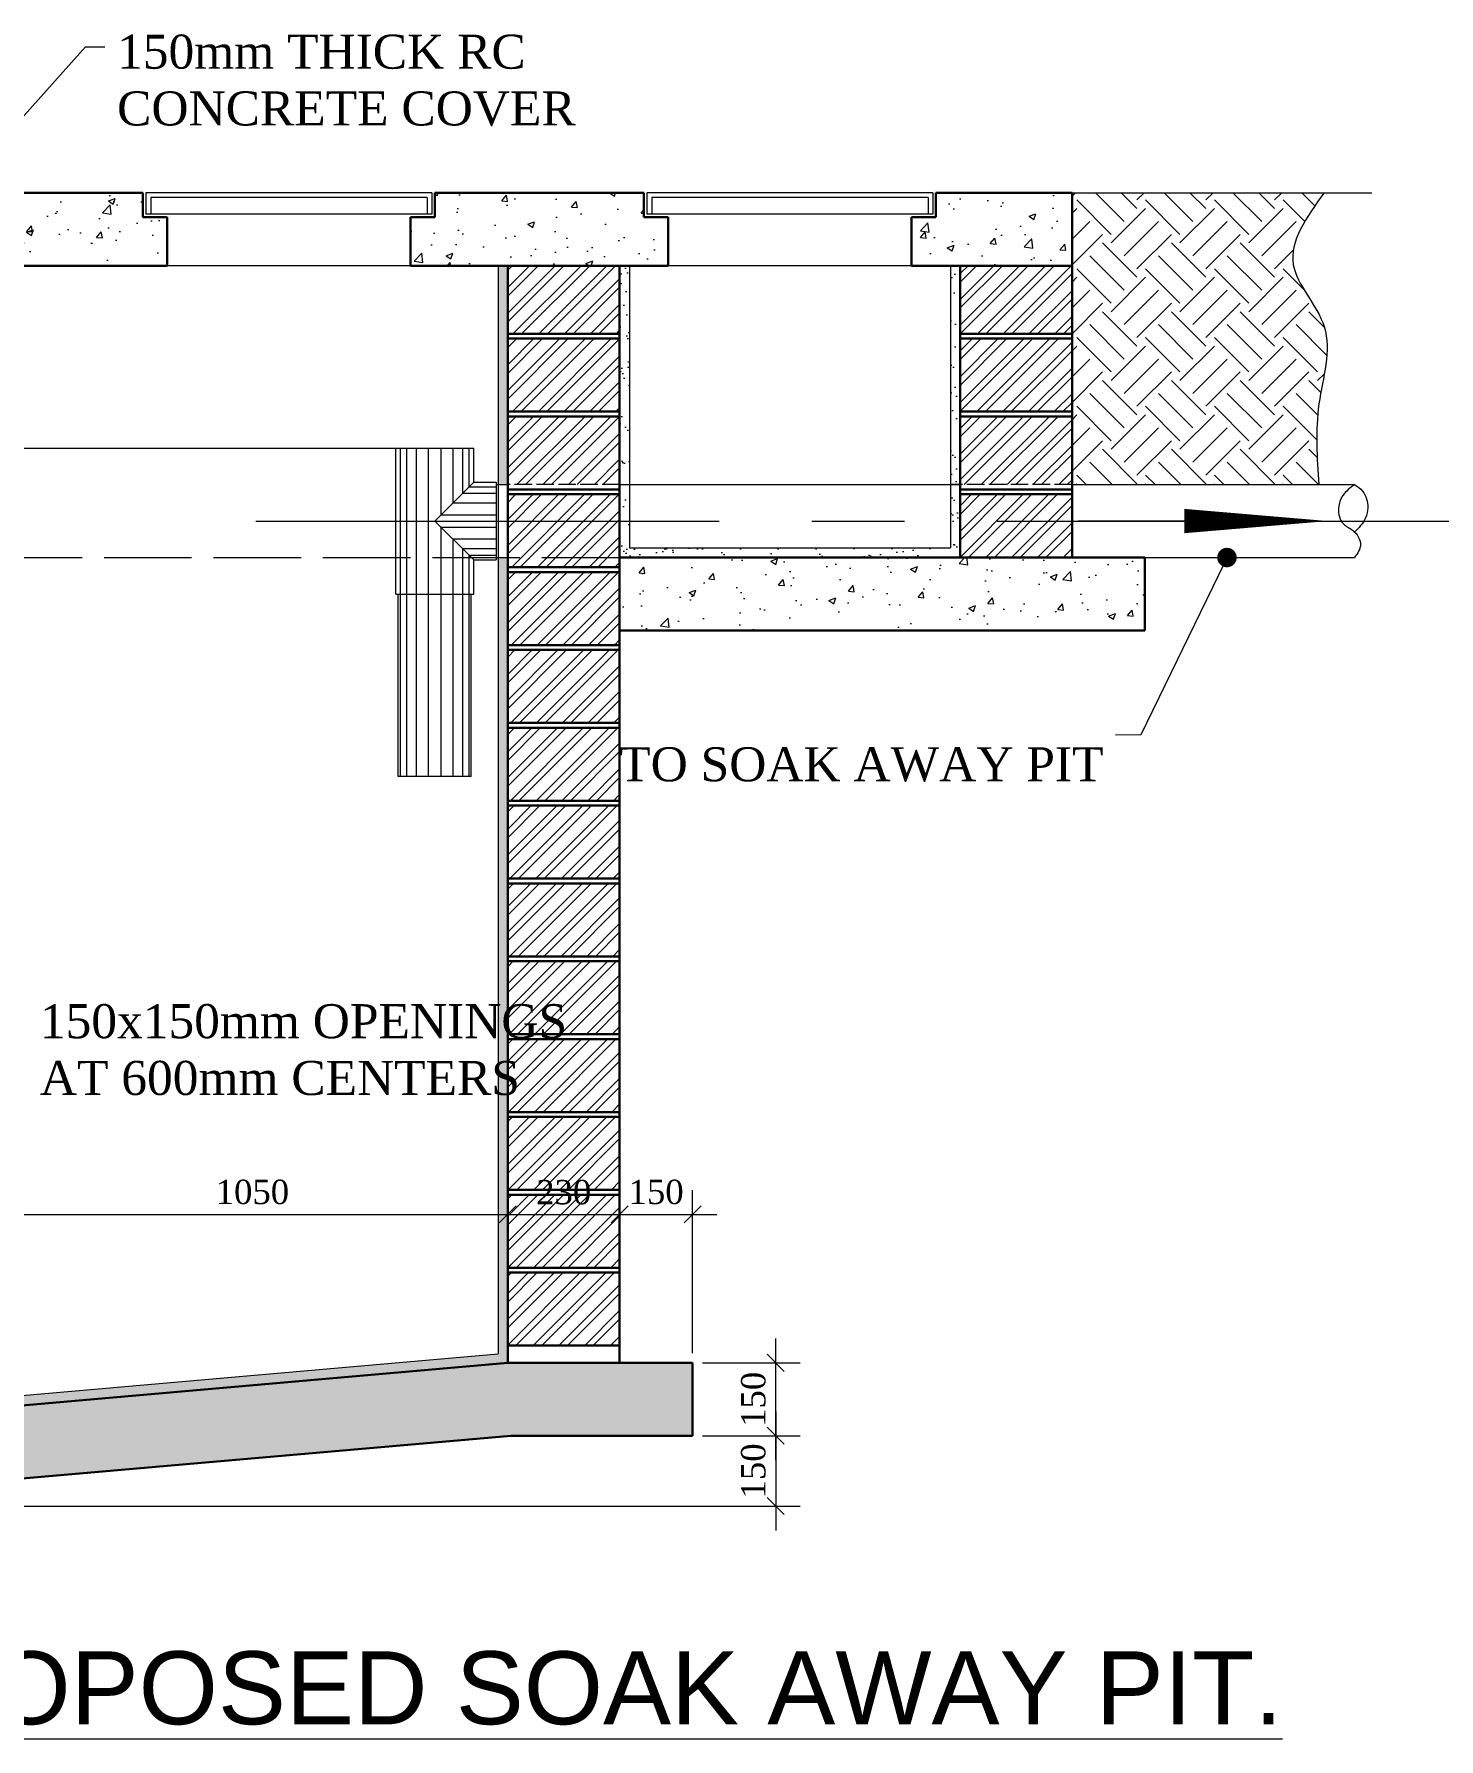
# Model space of a CAD drawing. Header units: inches. Extents: x 13362 to 219275, y -159770 to -978.
# Drawn here: x 167517 to 170405, y -137077 to -133572 of the extents above; entities that cross this region are included whole.
import ezdxf

# ---------------------------------------------------------------- set-up
doc = ezdxf.new("R2010")
doc.units = ezdxf.units.IN
doc.header["$LTSCALE"] = 15
doc.header["$MEASUREMENT"] = 0
doc.linetypes.add('ACAD_ISO02W100', pattern=[15, 12, -3])
doc.linetypes.add('CENTERX2', pattern=[101.6, 63.5, -12.7, 12.7, -12.7])
doc.layers.get('Defpoints').update_dxf_attribs({"lineweight": 0})
for name, color, linetype, lineweight in [('centerline', 8, 'CENTERX2', 9), ('DIMENSIONS', 7, 'Continuous', 0), ('hatch', 252, 'Continuous', 0), ('HATCH 2', 252, 'Continuous', 0), ('MANHOLE COVER', 240, 'Continuous', 9), ('PIPES', 130, 'Continuous', 13), ('PLASTER', 7, 'Continuous', 0), ('TEXTS', 3, 'Continuous', 0), ('WALLS', 50, 'Continuous', 30), ('window', 5, 'Continuous', 0)]:
    doc.layers.add(name, color=color, linetype=linetype, lineweight=lineweight)
doc.styles.add('SS50', font='romantic.ttf', dxfattribs={"height": 50})
doc.styles.get("Standard").update_dxf_attribs({"font": 'arial.ttf', "height": 80})
doc.dimstyles.new('SS50', dxfattribs={"dimtxt": 50, "dimasz": 35, "dimexe": 50, "dimexo": 20, "dimgap": 20, "dimtad": 1, "dimtoh": 1, "dimdec": 0, "dimtxsty": 'SS50', "dimblk": 'OBLIQUE', "dimcen": 2.5, "dimdle": 50, "dimclrd": 150, "dimclre": 150, "dimclrt": 150, "dimadec": 0, "dimazin": 0, "dimtfac": 1, "dimtdec": 0, "dimtix": 1, "dimtmove": 2, "dimatfit": 0, "dimldrblk": 'DOT', "dimfxl": 1, "dimlwd": 0, "dimlwe": 0, "dimarcsym": 0})
pattern_1 = [(50, (136549.83, -162056.09), (143.45204, -12.55043), [15, -165]), (355, (136549.83, -162056.09), (-27.75027, 150.43843), [12, -132]), (100.4514, (136561.78, -162057.14), (115.70188, 137.8879), [12.74804, -140.2284]), (46.1842, (136549.83, -162016.1), (213.4482, -33.1038), [22.5, -247.5]), (96.6356, (136567.61, -162018.85), (186.9325, 194.8236), [19.1221, -210.3426]), (351.1842, (136549.83, -162016.1), (186.9324, 194.8237), [18, -198]), (21, (136569.83, -162026.09), (119.3814, -80.52378), [15, -165]), (326, (136569.83, -162026.09), (48.66307, 145.03), [12, -132]), (71.4514, (136579.77, -162032.8), (168.04453, 64.5061), [12.74804, -140.2284]), (37.5, (136549.826, -162056.09), (2.43197, 66.57877), [0, -130.4, 0, -134, 0, -132.5]), (7.5, (136549.826, -162056.09), (52.61391, 78.88234), [0, -76.4, 0, -127.4, 0, -50.5]), (327.5, (136505.226, -162056.09), (106.76449, -4.510974), [0, -50, 0, -156, 0, -207]), (317.5, (136485.23, -162056.09), (116.63723, 20.021), [0, -65, 0, -103.6, 0, -147])]
pattern_2 = [(45, (136549.826, -162056.09), (-26.516504, 26.516504), []), (45, (136567.504, -162056.09), (-26.516504, 26.516504), [])]

# ---------------------------------------------------------------- blocks, each defined once
blk = doc.blocks.new('_Oblique')
at = {"layer": 'window', "color": 0, "lineweight": -2}
blk.add_line((-0.5, -0.5), (0.5, 0.5), dxfattribs=at)
blk = doc.blocks.new('*D196')
at = {"layer": 'Defpoints', "color": 0}
for p in [(168870.4, -136453.9), (166821.4, -136598.3), (169041.3, -136598.3)]:
    blk.add_point(p, dxfattribs=at)
at = {"layer": 'DIMENSIONS', "color": 150, "lineweight": 0}
for p, q in [((169041.3, -136403.9), (169041.3, -136648.3)), ((168890.4, -136453.9), (169091.3, -136453.9)), ((166841.4, -136598.3), (169091.3, -136598.3))]:
    blk.add_line(p, q, dxfattribs=at)
at = {"layer": 'DIMENSIONS', "color": 150, "lineweight": 0, "xscale": 35, "yscale": 35, "zscale": 35}
for p, rotation in [((169041.3, -136453.9), 90), ((169041.3, -136598.3), 270)]:
    blk.add_blockref('_Oblique', p, dxfattribs=dict(at, rotation=rotation))
at = {"layer": 'DIMENSIONS', "color": 150, "insert": (168995.4, -136526.1), "char_height": 50, "attachment_point": 5, "rotation": 90, "style": 'SS50'}
blk.add_mtext('150', dxfattribs=at)
blk = doc.blocks.new('_Dot')
at = {"layer": 'TEXTS', "color": 0, "lineweight": -2}
blk.add_line((-0.5, 0), (-1, 0), dxfattribs=at)
at = {"layer": 'TEXTS', "color": 0, "const_width": 0.5}
blk.add_lwpolyline([(-0.25, 0, 1), (0.25, 0, 1)], format="xyb", close=True, dxfattribs=at)
blk = doc.blocks.new('*D202')
at = {"layer": 'Defpoints', "color": 0}
for p in [(168490.4, -135998.8), (167440.4, -136034.7), (168490.4, -136034.7)]:
    blk.add_point(p, dxfattribs=at)
at = {"layer": 'DIMENSIONS', "color": 150, "lineweight": 0}
for p, q in [((167440.4, -136014.7), (167440.4, -135948.8)), ((168490.4, -136014.7), (168490.4, -135948.8)), ((167390.4, -135998.8), (168540.4, -135998.8))]:
    blk.add_line(p, q, dxfattribs=at)
at = {"layer": 'DIMENSIONS', "color": 150, "lineweight": 0, "xscale": 35, "yscale": 35, "zscale": 35, "rotation": 180}
blk.add_blockref('_Oblique', (167440.4, -135998.8), dxfattribs=at)
at = {"layer": 'DIMENSIONS', "color": 150, "lineweight": 0, "xscale": 35, "yscale": 35, "zscale": 35}
blk.add_blockref('_Oblique', (168490.4, -135998.8), dxfattribs=at)
at = {"layer": 'DIMENSIONS', "color": 150, "insert": (167965.4, -135952.8), "char_height": 50, "attachment_point": 5, "style": 'SS50'}
blk.add_mtext('1050', dxfattribs=at)
blk = doc.blocks.new('*D203')
at = {"layer": 'Defpoints', "color": 0}
for p in [(168870.4, -135998.8), (168720.4, -136049.1), (168870.4, -136303.9)]:
    blk.add_point(p, dxfattribs=at)
at = {"layer": 'DIMENSIONS', "color": 150, "lineweight": 0}
for p, q in [((168720.4, -136029.1), (168720.4, -135948.8)), ((168870.4, -136283.9), (168870.4, -135948.8)), ((168670.4, -135998.8), (168920.4, -135998.8))]:
    blk.add_line(p, q, dxfattribs=at)
at = {"layer": 'DIMENSIONS', "color": 150, "lineweight": 0, "xscale": 35, "yscale": 35, "zscale": 35, "rotation": 180}
blk.add_blockref('_Oblique', (168720.4, -135998.8), dxfattribs=at)
at = {"layer": 'DIMENSIONS', "color": 150, "lineweight": 0, "xscale": 35, "yscale": 35, "zscale": 35}
blk.add_blockref('_Oblique', (168870.4, -135998.8), dxfattribs=at)
at = {"layer": 'DIMENSIONS', "color": 150, "insert": (168795.4, -135952.8), "char_height": 50, "attachment_point": 5, "style": 'SS50'}
blk.add_mtext('150', dxfattribs=at)
blk = doc.blocks.new('*D204')
at = {"layer": 'Defpoints', "color": 0}
for p in [(168870.4, -136303.9), (169041.3, -136303.9), (168870.4, -136453.9)]:
    blk.add_point(p, dxfattribs=at)
at = {"layer": 'DIMENSIONS', "color": 150, "lineweight": 0}
for p, q in [((169041.3, -136503.9), (169041.3, -136253.9)), ((168890.4, -136303.9), (169091.3, -136303.9)), ((168890.4, -136453.9), (169091.3, -136453.9))]:
    blk.add_line(p, q, dxfattribs=at)
at = {"layer": 'DIMENSIONS', "color": 150, "lineweight": 0, "xscale": 35, "yscale": 35, "zscale": 35}
for p, rotation in [((169041.3, -136303.9), 90), ((169041.3, -136453.9), 270)]:
    blk.add_blockref('_Oblique', p, dxfattribs=dict(at, rotation=rotation))
at = {"layer": 'DIMENSIONS', "color": 150, "insert": (168995.4, -136378.9), "char_height": 50, "attachment_point": 5, "rotation": 90, "style": 'SS50'}
blk.add_mtext('150', dxfattribs=at)
blk = doc.blocks.new('*D205')
at = {"layer": 'Defpoints', "color": 0}
for p in [(168720.4, -135998.8), (168490.4, -136034.7), (168720.4, -136049.1)]:
    blk.add_point(p, dxfattribs=at)
at = {"layer": 'DIMENSIONS', "color": 150, "lineweight": 0}
for p, q in [((168490.4, -136014.7), (168490.4, -135948.8)), ((168720.4, -136029.1), (168720.4, -135948.8)), ((168440.4, -135998.8), (168770.4, -135998.8))]:
    blk.add_line(p, q, dxfattribs=at)
at = {"layer": 'DIMENSIONS', "color": 150, "lineweight": 0, "xscale": 35, "yscale": 35, "zscale": 35, "rotation": 180}
blk.add_blockref('_Oblique', (168490.4, -135998.8), dxfattribs=at)
at = {"layer": 'DIMENSIONS', "color": 150, "lineweight": 0, "xscale": 35, "yscale": 35, "zscale": 35}
blk.add_blockref('_Oblique', (168720.4, -135998.8), dxfattribs=at)
at = {"layer": 'DIMENSIONS', "color": 150, "insert": (168605.4, -135953.3), "char_height": 50, "attachment_point": 5, "style": 'SS50'}
blk.add_mtext('230', dxfattribs=at)

msp = doc.modelspace()

# ---------------------------------------------------------------- hatches: boundary and pattern name
at = {"layer": 'HATCH 2'}
h = msp.add_hatch(dxfattribs=at)
h.set_pattern_fill('AR-CONC', color=256, scale=20, style=0)
h.set_pattern_definition(pattern_1)
h.paths.add_polyline_path([(169320.4, -134048.3), (169650.4, -134048.3), (169650.4, -133898.3), (169370.4, -133898.3), (169370.4, -133948.3), (169320.4, -133948.3)])
h.paths.add_polyline_path([(168290.4, -134048.3), (168820.4, -134048.3), (168820.4, -133948.3), (168770.4, -133948.3), (168770.4, -133898.3), (168340.4, -133898.3), (168340.4, -133948.3), (168290.4, -133948.3)])
h.paths.add_polyline_path([(166340.4, -134048.3), (167790.4, -134048.3), (167790.4, -133948.3), (167740.4, -133948.3), (167740.4, -133898.3), (166390.4, -133898.3), (166390.4, -133948.3), (166340.4, -133948.3)])
h = msp.add_hatch(dxfattribs=at)
h.set_pattern_fill('EARTH', color=256, scale=400, angle=45, style=0)
h.set_pattern_definition([(45, (136549.83, -162056.09), (1e-14, 141.42136), [100, -100]), (45, (136523.31, -162029.57), (1e-14, 141.42136), [100, -100]), (45, (136496.79, -162003.06), (1e-14, 141.42136), [100, -100]), (135, (136496.79, -161985.38), (-141.42136, 1e-14), [100, -100]), (135, (136523.31, -161958.86), (-141.42136, 1e-14), [100, -100]), (135, (136549.83, -161932.35), (-141.42136, 1e-14), [100, -100])])
edge = h.paths.add_edge_path()
edge.add_line((170168.7, -133898.3), (169650.4, -133898.3))
edge.add_line((169650.4, -133898.3), (169650.4, -134498.3))
edge.add_line((169650.4, -134498.3), (170158.1, -134498.3))
edge.add_spline(control_points=[(170158.1, -134498.3), (170154.1, -134443.3), (170146.2, -134335.7), (170201.4, -134174), (170065, -134042.7), (170132.7, -133948.4), (170168.7, -133898.3)], knot_values=[0, 0, 0, 0, 166.296508, 325.355752, 467.330969, 628.42199, 628.42199, 628.42199, 628.42199], degree=3, periodic=0)
h = msp.add_hatch(dxfattribs=at)
h.set_pattern_fill('AR-SAND', color=256, scale=15, style=0)
h.set_pattern_definition([(37.5, (136549.826, -162056.091), (-0.9449, 28.902357), [0, -22.8, 0, -25.5, 0, -24.375]), (7.5, (136549.826, -162056.09), (26.54665, 42.33219), [0, -12.3, 0, -20.55, 0, -7.875]), (327.5, (136531.376, -162056.09), (46.712128, 0.084886), [0, -7.5, 0, -27, 0, -35.25]), (317.5, (136531.376, -162056.09), (45.0919, 13.165133), [0, -3.75, 0, -17.7, 0, -20.25])])
h.paths.add_polyline_path([(167440.4, -134648.3), (167460.4, -134648.3), (167460.4, -134465.8), (167270.4, -134465.8), (167270.4, -134648.3), (167290.4, -134648.3), (167290.4, -134485.8), (167440.4, -134485.8)])
h.paths.add_polyline_path([(167460.4, -134648.3), (167440.4, -134648.3), (167440.4, -134955.8), (167460.4, -134955.8)], flags=17)
h.paths.add_polyline_path([(167290.4, -134648.3), (167270.4, -134648.3), (167270.4, -134955.8), (167290.4, -134955.8)])
h.paths.add_polyline_path([(167440.4, -134955.8), (167440.4, -135105.8), (167460.4, -135105.8), (167460.4, -134955.8)], flags=17)
h.paths.add_polyline_path([(167290.4, -135105.8), (167290.4, -134955.8), (167270.4, -134955.8), (167270.4, -135105.8)])
h.paths.add_polyline_path([(167290.4, -135105.8), (167270.4, -135105.8), (167270.4, -136245.8), (167290.4, -136245.8)])
h.paths.add_polyline_path([(167460.4, -135105.8), (167440.4, -135105.8), (167440.4, -136245.8), (167460.4, -136245.8)], flags=17)
h.paths.add_polyline_path([(167460.4, -136245.8), (167440.4, -136245.8), (167440.4, -136395.8), (168490.4, -136303.9), (168490.4, -134648.3), (168470.4, -134648.3), (168470.4, -136285.6), (167460.4, -136374)])
h.paths.add_polyline_path([(167290.4, -136245.8), (167270.4, -136245.8), (167270.4, -136390.6), (166839.5, -136428.3), (165660.4, -136428.3), (165660.4, -134648.3), (165640.4, -134648.3), (165640.4, -136448.3), (166840.4, -136448.3), (167290.4, -136408.9)])
h.paths.add_polyline_path([(165640.4, -134498.3), (165660.4, -134498.3), (165660.4, -134048.3), (165640.4, -134048.3)])
h.paths.add_polyline_path([(168490.4, -134048.3), (168470.4, -134048.3), (168470.4, -134498.3), (168490.4, -134498.3)])
h = msp.add_hatch(dxfattribs=at)
h.set_pattern_fill('ANSI32', color=256, scale=100, style=0)
h.set_pattern_definition(pattern_2)
h.paths.add_polyline_path([(168720.4, -134048.3), (168490.4, -134048.3), (168490.4, -134188.3), (168720.4, -134188.3)])
h.paths.add_polyline_path([(168720.4, -134198.3), (168490.4, -134198.3), (168490.4, -134348.3), (168720.4, -134348.3)])
h.paths.add_polyline_path([(168720.4, -134358.3), (168490.4, -134358.3), (168490.4, -134498.3), (168720.4, -134498.3)])
h.paths.add_polyline_path([(168720.4, -134518.3), (168490.4, -134518.3), (168490.4, -134573.3), (168720.4, -134573.3)])
h.paths.add_polyline_path([(168720.4, -134573.3), (168490.4, -134573.3), (168490.4, -134648.3), (168720.4, -134648.3)])
h.paths.add_polyline_path([(168720.4, -134648.3), (168490.4, -134648.3), (168490.4, -134668.3), (168720.4, -134668.3)])
h.paths.add_polyline_path([(168720.4, -134678.3), (168490.4, -134678.3), (168490.4, -134828.3), (168720.4, -134828.3)])
h.paths.add_polyline_path([(168720.4, -134838.3), (168490.4, -134838.3), (168490.4, -134988.3), (168720.4, -134988.3)])
h.paths.add_polyline_path([(168720.4, -134998.3), (168490.4, -134998.3), (168490.4, -135148.3), (168720.4, -135148.3)])
h.paths.add_polyline_path([(168720.4, -135158.3), (168490.4, -135158.3), (168490.4, -135308.3), (168720.4, -135308.3)])
h.paths.add_polyline_path([(168720.4, -135318.3), (168490.4, -135318.3), (168490.4, -135468.3), (168720.4, -135468.3)])
h.paths.add_polyline_path([(168720.4, -135478.3), (168490.4, -135478.3), (168490.4, -135628.3), (168720.4, -135628.3)])
h.paths.add_polyline_path([(168720.4, -135638.3), (168490.4, -135638.3), (168490.4, -135788.3), (168720.4, -135788.3)])
h.paths.add_polyline_path([(168720.4, -135798.3), (168490.4, -135798.3), (168490.4, -135948.3), (168720.4, -135948.3)])
h.paths.add_polyline_path([(168720.4, -135958.3), (168490.4, -135958.3), (168490.4, -136108.3), (168720.4, -136108.3)])
h.paths.add_polyline_path([(168720.4, -136118.3), (168490.4, -136118.3), (168490.4, -136268.3), (168720.4, -136268.3)])
h = msp.add_hatch(dxfattribs=at)
h.set_pattern_fill('AR-SAND', color=256, scale=25, style=0)
h.set_pattern_definition([(37.5, (136549.826, -162056.09), (-1.574834, 48.170594), [0, -38, 0, -42.5, 0, -40.625]), (7.5, (136549.826, -162056.09), (44.24442, 70.55365), [0, -20.5, 0, -34.25, 0, -13.125]), (327.5, (136519.076, -162056.09), (77.853547, 0.141476), [0, -12.5, 0, -45, 0, -58.75]), (317.5, (136519.076, -162056.09), (75.15317, 21.94189), [0, -6.25, 0, -29.5, 0, -33.75])])
h.paths.add_polyline_path([(169420.4, -134048.3), (169400.4, -134048.3), (169400.4, -134498.3), (169420.4, -134498.3)])
h.paths.add_polyline_path([(169420.4, -134498.3), (169400.4, -134498.3), (169400.4, -134573.3), (169420.4, -134573.3)])
h.paths.add_polyline_path([(169420.4, -134573.3), (169400.4, -134573.3), (169400.4, -134628.3), (168740.4, -134628.3), (168740.4, -134573.3), (168720.4, -134573.3), (168720.4, -134648.3), (169420.4, -134648.3)])
h.paths.add_polyline_path([(168740.4, -134048.3), (168720.4, -134048.3), (168720.4, -134498.3), (168740.4, -134498.3)])
h.paths.add_polyline_path([(168740.4, -134498.3), (168720.4, -134498.3), (168720.4, -134573.3), (168740.4, -134573.3)])
h = msp.add_hatch(dxfattribs=at)
h.set_pattern_fill('ANSI32', color=256, scale=100, style=0)
h.set_pattern_definition(pattern_2)
h.paths.add_polyline_path([(169650.4, -134048.3), (169420.4, -134048.3), (169420.4, -134188.3), (169650.4, -134188.3)])
h.paths.add_polyline_path([(169650.4, -134198.3), (169420.4, -134198.3), (169420.4, -134348.3), (169650.4, -134348.3)])
h.paths.add_polyline_path([(169650.4, -134358.3), (169420.4, -134358.3), (169420.4, -134498.3), (169650.4, -134498.3)])
h.paths.add_polyline_path([(169650.4, -134518.3), (169420.4, -134518.3), (169420.4, -134573.3), (169650.4, -134573.3)])
h.paths.add_polyline_path([(169650.4, -134573.3), (169420.4, -134573.3), (169420.4, -134648.3), (169650.4, -134648.3)])
h = msp.add_hatch(dxfattribs=at)
h.set_pattern_fill('AR-CONC', color=256, scale=20, style=0)
h.set_pattern_definition(pattern_1)
h.paths.add_polyline_path([(169800.4, -134648.3), (169650.4, -134648.3), (168720.4, -134648.3), (168720.4, -134798.3), (169800.4, -134798.3)])
h = msp.add_hatch(dxfattribs=at)
h.set_pattern_fill('AR-CONC', color=256, scale=20, style=0)
h.set_pattern_definition(pattern_1)
h.paths.add_polyline_path([(165260.4, -136598.3), (166846.9, -136598.3), (168496.9, -136453.9), (168870.4, -136453.9), (168870.4, -136303.9), (168490.4, -136303.9), (166840.4, -136448.3), (165260.4, -136448.3)])

# ---------------------------------------------------------------- linework, layer by layer
at = {"layer": 'centerline'}
msp.add_line((167972.5, -134573.3), (172437.7, -134573.3), dxfattribs=at)
at = {"layer": 'DIMENSIONS'}
msp.add_line((165870.4, -134423.3), (168260.4, -134423.3), dxfattribs=at)
at = {"layer": 'hatch'}
for p, q in [((168290.4, -134048.3), (167790.4, -134048.3)), ((169320.4, -134048.3), (168820.4, -134048.3)), ((168269.9, -135098.3), (168269.9, -134423.3)), ((168282.9, -135098.3), (168282.9, -134423.3)), ((168302.9, -135098.3), (168302.9, -134423.3)), ((168327.3, -135098.3), (168327.3, -134423.3)), ((168353.4, -134560.3), (168353.4, -134423.3)), ((168377.9, -134535.8), (168377.9, -134423.3)), ((168397.8, -134515.8), (168397.8, -134423.3)), ((168410.8, -134502.8), (168410.8, -134423.3)), ((168410.8, -134502.8), (168466.5, -134502.8)), ((168720.4, -134498.3), (169420.4, -134498.3)), ((168377.9, -134535.8), (168466.5, -134535.8)), ((168397.8, -134515.8), (168466.5, -134515.8)), ((168353.4, -134560.3), (168466.5, -134560.3)), ((168466.5, -134586.3), (168353.4, -134586.3)), ((168353.4, -135098.3), (168353.4, -134586.3)), ((168466.5, -134610.8), (168377.9, -134610.8)), ((168377.9, -135098.3), (168377.9, -134610.8)), ((168466.5, -134630.7), (168397.8, -134630.7)), ((168397.8, -135098.3), (168397.8, -134630.7)), ((168466.5, -134643.8), (168410.8, -134643.8)), ((168410.8, -135098.3), (168410.8, -134643.8))]:
    msp.add_line(p, q, dxfattribs=at)
at = {"layer": 'hatch', "linetype": 'ACAD_ISO02W100', "ltscale": 0.2}
for p, q in [((168720.4, -134498.3), (168490.4, -134498.3)), ((169650.4, -134498.3), (169400.4, -134498.3))]:
    msp.add_line(p, q, dxfattribs=at)
at = {"layer": 'hatch', "linetype": 'ACAD_ISO02W100'}
msp.add_line((165410.4, -134648.3), (168720.4, -134648.3), dxfattribs=at)
at = {"layer": 'HATCH 2'}
msp.add_spline([(170168.7, -133898.3), (170105.2, -134046.3), (170168.7, -134173.3), (170158.1, -134332), (170158.1, -134498.3)], degree=3, dxfattribs=at)
at = {"layer": 'MANHOLE COVER'}
for p, q in [((168334.4, -133898.3), (167746.4, -133898.3)), ((167746.4, -133898.3), (167746.4, -133942.3)), ((168324.4, -133908.3), (167756.4, -133908.3)), ((167756.4, -133908.3), (167756.4, -133942.3)), ((168324.4, -133908.3), (168324.4, -133942.3)), ((168334.4, -133898.3), (168334.4, -133942.3)), ((169364.4, -133898.3), (168776.4, -133898.3)), ((168776.4, -133898.3), (168776.4, -133942.3)), ((169354.4, -133908.3), (168786.4, -133908.3)), ((168786.4, -133908.3), (168786.4, -133942.3)), ((169354.4, -133908.3), (169354.4, -133942.3)), ((169364.4, -133898.3), (169364.4, -133942.3)), ((168334.4, -133942.3), (167746.4, -133942.3)), ((169364.4, -133942.3), (168776.4, -133942.3))]:
    msp.add_line(p, q, dxfattribs=at)
at = {"layer": 'PIPES'}
for p, q in [((168260.4, -134423.3), (168420.4, -134423.3)), ((168260.4, -134723.3), (168260.4, -134423.3)), ((168420.4, -134493.3), (168420.4, -134423.3)), ((168340.4, -134573.3), (168420.4, -134493.3)), ((168420.4, -134493.3), (168466.5, -134493.3)), ((168466.5, -134493.3), (168466.5, -134653.3)), ((168466.5, -134498.3), (168490.4, -134498.3)), ((169650.4, -134498.3), (170231.2, -134498.3)), ((168340.4, -134573.3), (168420.4, -134653.3)), ((169881.3, -134573.3), (169663, -134573.3)), ((168420.4, -134653.3), (168466.5, -134653.3)), ((168420.4, -134723.3), (168420.4, -134653.3)), ((168466.5, -134648.3), (168490.4, -134648.3)), ((169650.4, -134648.3), (170231.2, -134648.3)), ((168260.4, -134723.3), (168420.4, -134723.3)), ((168265.4, -135098.3), (168265.4, -134723.3)), ((168415.4, -135098.3), (168415.4, -134723.3)), ((168415.4, -135098.3), (168265.4, -135098.3))]:
    msp.add_line(p, q, dxfattribs=at)
msp.add_lwpolyline([(170176.2, -134573.3, 0, 50, 0), (169881.3, -134573.3, 50, 50, 0)], format="xyseb", dxfattribs=at)
for points in [[(170231.2, -134498.3), (170207.1, -134520.8), (170198.4, -134546.5), (170208.2, -134579.2), (170227.2, -134592.3), (170243.5, -134621.6), (170231.2, -134648.3)], [(170231.2, -134498.3), (170247.4, -134511.9), (170258.5, -134545.9), (170253.9, -134566.8), (170230.4, -134596.8)]]:
    msp.add_spline(points, degree=3, dxfattribs=at)
at = {"layer": 'PLASTER'}
for p, q in [((169650.4, -133898.3), (170267, -133898.3)), ((168470.4, -134048.3), (168470.4, -136285.6)), ((168740.4, -134048.3), (168740.4, -134628.3)), ((169400.4, -134048.3), (169400.4, -134628.3)), ((168740.4, -134628.3), (169400.4, -134628.3)), ((167460.4, -136374), (168470.4, -136285.6))]:
    msp.add_line(p, q, dxfattribs=at)
at = {"layer": 'TEXTS'}
for points in [[(167312.8, -133944.6), (167622.3, -133598.3), (167662.3, -133598.3)], [(169951.5, -134684.3), (169792, -135012.8), (169740.1, -135013.3)]]:
    msp.add_lwpolyline(points, dxfattribs=at)
at = {"layer": 'WALLS'}
for p, q in [((166390.4, -133898.3), (167740.4, -133898.3)), ((167740.4, -133898.3), (167740.4, -133948.3)), ((168340.4, -133898.3), (168770.4, -133898.3)), ((168770.4, -133898.3), (168340.4, -133898.3)), ((168340.4, -133898.3), (168340.4, -133948.3)), ((168770.4, -133898.3), (168770.4, -133948.3)), ((169370.4, -133898.3), (169650.4, -133898.3)), ((169370.4, -133898.3), (169370.4, -133948.3)), ((169650.4, -133898.3), (169650.4, -134648.3)), ((167790.4, -133948.3), (167740.4, -133948.3)), ((167790.4, -133948.3), (167790.4, -134048.3)), ((168340.4, -133948.3), (168290.4, -133948.3)), ((168290.4, -133948.3), (168290.4, -134048.3)), ((168820.4, -133948.3), (168770.4, -133948.3)), ((168820.4, -133948.3), (168820.4, -134048.3)), ((169370.4, -133948.3), (169320.4, -133948.3)), ((169320.4, -133948.3), (169320.4, -134048.3)), ((166340.4, -134048.3), (167790.4, -134048.3)), ((168290.4, -134048.3), (168820.4, -134048.3)), ((168820.4, -134048.3), (168290.4, -134048.3)), ((168490.4, -134048.3), (168490.4, -136303.9)), ((168720.4, -134048.3), (168720.4, -136303.9)), ((169320.4, -134048.3), (169650.4, -134048.3)), ((169420.4, -134048.3), (169420.4, -134648.3)), ((168490.4, -134188.3), (168720.4, -134188.3)), ((168490.4, -134198.3), (168720.4, -134198.3)), ((169420.4, -134188.3), (169650.4, -134188.3)), ((169420.4, -134198.3), (169650.4, -134198.3)), ((168490.4, -134348.3), (168720.4, -134348.3)), ((168490.4, -134348.3), (168720.4, -134348.3)), ((168490.4, -134358.3), (168720.4, -134358.3)), ((169420.4, -134348.3), (169650.4, -134348.3)), ((169420.4, -134348.3), (169650.4, -134348.3)), ((169420.4, -134358.3), (169650.4, -134358.3)), ((168490.4, -134508.3), (168720.4, -134508.3)), ((168490.4, -134508.3), (168720.4, -134508.3)), ((169420.4, -134508.3), (169650.4, -134508.3)), ((169420.4, -134508.3), (169650.4, -134508.3)), ((168490.4, -134518.3), (168720.4, -134518.3)), ((169420.4, -134518.3), (169650.4, -134518.3)), ((168720.4, -134648.3), (169800.4, -134648.3)), ((169800.4, -134648.3), (169800.4, -134798.3)), ((168490.4, -134668.3), (168720.4, -134668.3)), ((168490.4, -134668.3), (168720.4, -134668.3)), ((168490.4, -134678.3), (168720.4, -134678.3)), ((168490.4, -134828.3), (168720.4, -134828.3)), ((168720.4, -134798.3), (169800.4, -134798.3)), ((168490.4, -134838.3), (168720.4, -134838.3)), ((168490.4, -134988.3), (168720.4, -134988.3)), ((168490.4, -134998.3), (168720.4, -134998.3)), ((168490.4, -135148.3), (168720.4, -135148.3)), ((168490.4, -135158.3), (168720.4, -135158.3)), ((168490.4, -135308.3), (168720.4, -135308.3)), ((168490.4, -135318.3), (168720.4, -135318.3)), ((168490.4, -135468.3), (168720.4, -135468.3)), ((168490.4, -135478.3), (168720.4, -135478.3)), ((168490.4, -135628.3), (168720.4, -135628.3)), ((168490.4, -135638.3), (168720.4, -135638.3)), ((168490.4, -135788.3), (168720.4, -135788.3)), ((168490.4, -135798.3), (168720.4, -135798.3)), ((168490.4, -135948.3), (168720.4, -135948.3)), ((168490.4, -135958.3), (168720.4, -135958.3)), ((168490.4, -136108.3), (168720.4, -136108.3)), ((168490.4, -136118.3), (168720.4, -136118.3)), ((168490.4, -136268.3), (168720.4, -136268.3)), ((166840.4, -136448.3), (168490.4, -136303.9)), ((168490.4, -136303.9), (168870.4, -136303.9)), ((168870.4, -136303.9), (168870.4, -136453.9)), ((166846.9, -136598.3), (168496.9, -136453.9)), ((168496.9, -136453.9), (168870.4, -136453.9))]:
    msp.add_line(p, q, dxfattribs=at)

# ---------------------------------------------------------------- block references
at = {"layer": 'TEXTS', "xscale": 39.99999999999851, "yscale": 40, "zscale": 40, "rotation": 64.10915166181063}
msp.add_blockref('_Dot', (169968.9, -134648.3), dxfattribs=at)

# ---------------------------------------------------------------- texts
at = {"layer": 'TEXTS', "char_height": 70, "style": 'SS50'}
for s, insert, attachment_point in [('150mm THICK RC\\PCONCRETE COVER', (167687.3, -133573.3), 1), ('TO SOAK AWAY PIT', (169715.1, -135038.3), 3), ('150x150mm OPENINGS\\PAT 600mm CENTERS', (167528.6, -135566.5), 1)]:
    msp.add_mtext(s, dxfattribs=dict(at, insert=insert, attachment_point=attachment_point))
at = {"layer": 'TEXTS', "ltscale": 7.5, "insert": (167137.8, -136897), "char_height": 150, "width": 6201.518, "attachment_point": 1}
msp.add_mtext('{\\LPROPOSED SOAK AWAY PIT.}', dxfattribs=at)

# ---------------------------------------------------------------- dimensions: what is measured, and where the dimension line sits
at = {"layer": 'DIMENSIONS'}
for base, p1, p2, picture, middle in [((168490.4, -135998.8), (167440.4, -136034.7), (168490.4, -136034.7), '*D202', (167965.4, -135952.8)), ((168720.4, -135998.8), (168490.4, -136034.7), (168720.4, -136049.1), '*D205', (168605.4, -135953.3)), ((168870.4, -135998.8), (168720.4, -136049.1), (168870.4, -136303.9), '*D203', (168795.4, -135952.8))]:
    dim = msp.add_linear_dim(base=base, p1=p1, p2=p2, dimstyle='SS50', dxfattribs=at)
    dim.commit()
    dim.dimension.update_dxf_attribs({"geometry": picture, "text_midpoint": middle})
dim = msp.add_linear_dim(base=(169041.3, -136303.9), p1=(168870.4, -136453.9), p2=(168870.4, -136303.9), angle=90, dimstyle='SS50', dxfattribs=at)
dim.commit()
dim.dimension.update_dxf_attribs({"geometry": '*D204', "text_midpoint": (168995.4, -136378.9)})
dim = msp.add_linear_dim(base=(169041.3, -136598.3), p1=(168870.4, -136453.9), p2=(166821.4, -136598.3), angle=90, text='150', dimstyle='SS50', dxfattribs=at)
dim.commit()
dim.dimension.update_dxf_attribs({"geometry": '*D196', "text_midpoint": (168995.4, -136526.1)})

doc.saveas('drawing.dxf')
